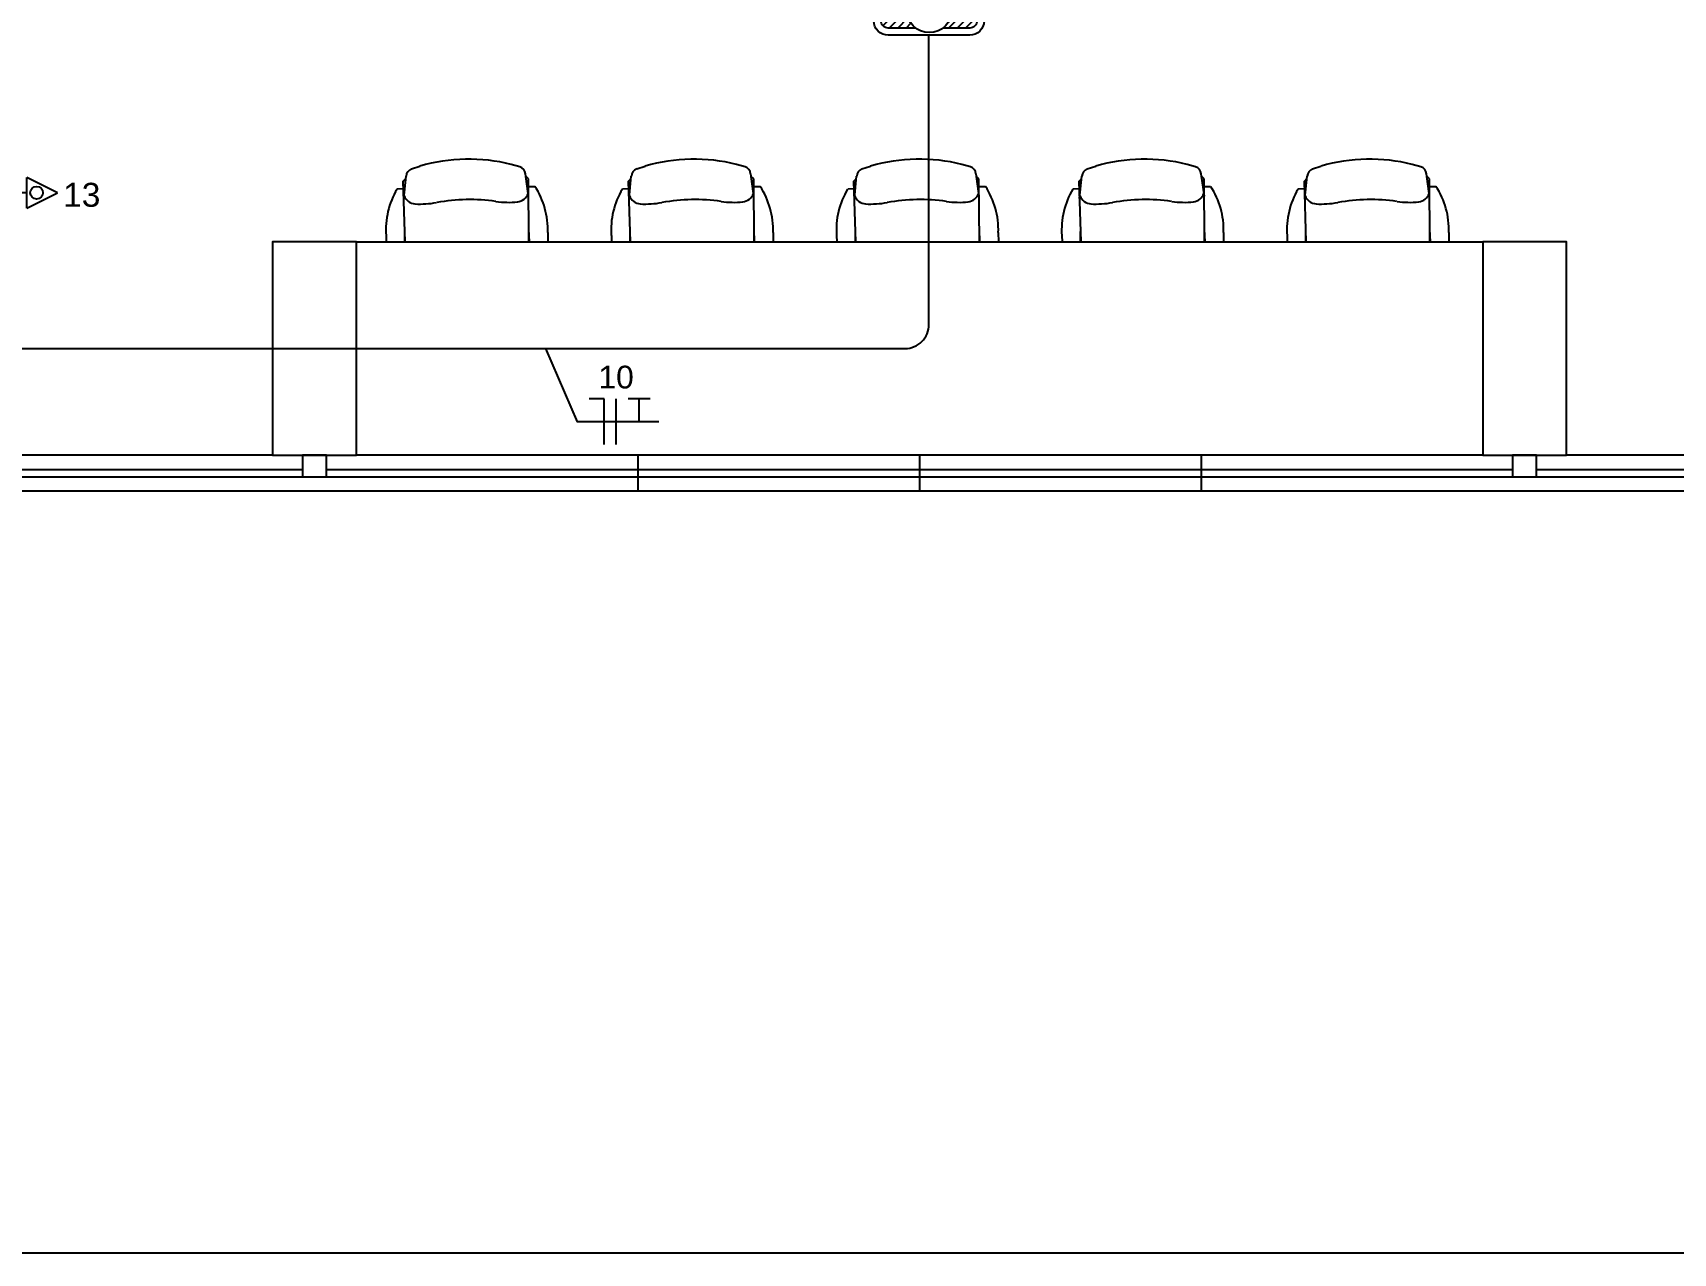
# Model space of a CAD drawing. Header units: millimetres. Extents: x 165 to 269, y 52 to 121.
# Drawn here: x 194.62 to 201.47, y 51.91 to 57.01 of the extents above; entities that cross this region are included whole.
import ezdxf
from ezdxf.enums import TextEntityAlignment as Align

# ---------------------------------------------------------------- set-up
doc = ezdxf.new("R2010")
doc.units = ezdxf.units.MM
for name, color, linetype in [('CONTAGEM', 30, 'Continuous'), ('ELETRODUTO_TETO', 2, 'Continuous'), ('FAM ARQUITETURA', 253, 'Continuous'), ('FIACAO', 1, 'Continuous'), ('INDICACAO_CIRCUITO', 2, 'Continuous'), ('INDICACAO_CIRCUITO_FIA', 10, 'Continuous'), ('LINHA DE CHAMADA', 1, 'Continuous'), ('LUMINÁRIAS', 86, 'Continuous'), ('TOMADAS ABNT', 10, 'Continuous')]:
    doc.layers.add(name, color=color, linetype=linetype)
doc.styles.add('ARIAL', font='arial.ttf')
doc.styles.add('FAM-ARIAL', font='arial.ttf')
doc.styles.add('Raag-arial', font='arial.ttf')
doc.styles.get("Standard").update_dxf_attribs({"font": 'arial.ttf'})

# ---------------------------------------------------------------- blocks, each defined once
blk = doc.blocks.new('FAM ARQUITETURA')
at = {"layer": 'FAM ARQUITETURA', "linetype": 'ByBlock'}
for p, q in [((6.1658, -6.7872), (6.1767, -6.775)), ((6.1679, -6.8586), (6.1773, -6.7655)), ((6.1997, -6.7357), (6.2352, -6.7239)), ((6.6521, -6.727), (6.6162, -6.7166)), ((6.6885, -6.8486), (6.6757, -6.7559)), ((6.688, -6.7771), (6.6766, -6.7654)), ((7.1058, -6.7872), (7.1167, -6.775)), ((7.1079, -6.8586), (7.1173, -6.7655)), ((7.1397, -6.7357), (7.1752, -6.7239)), ((7.5921, -6.727), (7.5562, -6.7166)), ((7.6285, -6.8486), (7.6157, -6.7559)), ((7.628, -6.7771), (7.6166, -6.7654)), ((8.0458, -6.7872), (8.0567, -6.775)), ((8.0479, -6.8586), (8.0573, -6.7655)), ((8.0797, -6.7357), (8.1152, -6.7239)), ((8.5321, -6.727), (8.4962, -6.7166)), ((8.5685, -6.8486), (8.5557, -6.7559)), ((8.568, -6.7771), (8.5566, -6.7654)), ((8.9858, -6.7872), (8.9967, -6.775)), ((8.9879, -6.8586), (8.9973, -6.7655)), ((9.0197, -6.7357), (9.0552, -6.7239)), ((9.4721, -6.727), (9.4362, -6.7166)), ((9.5085, -6.8486), (9.4957, -6.7559)), ((9.508, -6.7771), (9.4966, -6.7654)), ((9.9258, -6.7872), (9.9367, -6.775)), ((9.9279, -6.8586), (9.9373, -6.7655)), ((9.9597, -6.7357), (9.9952, -6.7239)), ((10.4121, -6.727), (10.3762, -6.7166)), ((10.4485, -6.8486), (10.4357, -6.7559)), ((10.448, -6.7771), (10.4366, -6.7654)), ((6.1664, -6.8189), (6.1402, -6.8194)), ((6.174, -7.04), (6.1658, -6.7872)), ((6.6895, -7.04), (6.688, -6.7771)), ((6.6886, -6.8089), (6.7148, -6.8084)), ((7.1064, -6.8189), (7.0802, -6.8194)), ((7.114, -7.04), (7.1058, -6.7872)), ((7.6295, -7.04), (7.628, -6.7771)), ((7.6286, -6.8089), (7.6548, -6.8084)), ((8.0464, -6.8189), (8.0202, -6.8194)), ((8.054, -7.04), (8.0458, -6.7872)), ((8.5695, -7.04), (8.568, -6.7771)), ((8.5686, -6.8089), (8.5948, -6.8084)), ((8.9864, -6.8189), (8.9602, -6.8194)), ((8.994, -7.04), (8.9858, -6.7872)), ((9.5095, -7.04), (9.508, -6.7771)), ((9.5086, -6.8089), (9.5348, -6.8084)), ((9.9264, -6.8189), (9.9002, -6.8194)), ((9.934, -7.04), (9.9258, -6.7872)), ((10.4495, -7.04), (10.448, -6.7771)), ((10.4486, -6.8089), (10.4748, -6.8084)), ((5.97, -7.04), (10.67, -7.04)), ((6.0939, -7.014), (6.0946, -7.04)), ((6.1722, -7.04), (6.1722, -6.9966)), ((6.6917, -7.04), (6.6896, -6.9867)), ((6.7685, -7.0011), (6.769, -7.04)), ((7.0339, -7.014), (7.0346, -7.04)), ((7.1122, -7.04), (7.1122, -6.9966)), ((7.6317, -7.04), (7.6296, -6.9867)), ((7.7085, -7.0011), (7.709, -7.04)), ((7.9739, -7.014), (7.9746, -7.04)), ((8.0522, -7.04), (8.0522, -6.9966)), ((8.5717, -7.04), (8.5696, -6.9867)), ((8.6485, -7.0011), (8.649, -7.04)), ((8.9139, -7.014), (8.9146, -7.04)), ((8.9922, -7.04), (8.9922, -6.9966)), ((9.5117, -7.04), (9.5096, -6.9867)), ((9.5885, -7.0011), (9.589, -7.04)), ((9.8539, -7.014), (9.8546, -7.04)), ((9.9322, -7.04), (9.9322, -6.9966)), ((10.4517, -7.04), (10.4496, -6.9867)), ((10.5285, -7.0011), (10.529, -7.04))]:
    blk.add_line(p, q, dxfattribs=at)
at = {"layer": 'FAM ARQUITETURA'}
for p, q in [((5.62, -7.93), (0.92, -7.93)), ((10.67, -7.93), (5.97, -7.93)), ((7.145, -7.93), (7.145, -8.08)), ((8.32, -7.93), (8.32, -8.08)), ((9.495, -7.93), (9.495, -8.08)), ((14.62, -7.93), (11.02, -7.93)), ((0.92, -7.99), (5.745, -7.99)), ((5.845, -7.99), (10.795, -7.99)), ((10.895, -7.99), (14.62, -7.99)), ((0.92, -8.02), (5.745, -8.02)), ((5.845, -8.02), (10.795, -8.02)), ((10.895, -8.02), (14.62, -8.02)), ((14.62, -8.08), (0.57, -8.08))]:
    blk.add_line(p, q, dxfattribs=at)
for points in [[(5.97, -7.93), (5.97, -7.04), (5.62, -7.04), (5.62, -7.93)], [(11.02, -7.93), (11.02, -7.04), (10.67, -7.04), (10.67, -7.93)], [(5.745, -7.93), (5.745, -8.02), (5.845, -8.02), (5.845, -7.93)], [(10.795, -7.93), (10.795, -8.02), (10.895, -8.02), (10.895, -7.93)]]:
    blk.add_lwpolyline(points, close=True, dxfattribs=at)
at = {"layer": 'FAM ARQUITETURA', "linetype": 'ByBlock'}
for centre, radius, start, end in [((6.4392, -7.4218), 0.7271, 75.91056, 106.28911), ((7.3792, -7.4218), 0.7271, 75.91056, 106.28911), ((8.3192, -7.4218), 0.7271, 75.91056, 106.28911), ((9.2592, -7.4218), 0.7271, 75.91056, 106.28911), ((10.1992, -7.4218), 0.7271, 75.91056, 106.28911), ((6.2106, -6.7665), 0.0328, 109.25185, 178.39675), ((6.6424, -6.7582), 0.0328, 3.8029, 72.94781), ((7.1506, -6.7665), 0.0328, 109.25185, 178.39675), ((7.5824, -6.7582), 0.0328, 3.8029, 72.94781), ((8.0906, -6.7665), 0.0328, 109.25185, 178.39675), ((8.5224, -6.7582), 0.0328, 3.8029, 72.94781), ((9.0306, -6.7665), 0.0328, 109.25185, 178.39675), ((9.4624, -6.7582), 0.0328, 3.8029, 72.94781), ((9.9706, -6.7665), 0.0328, 109.25185, 178.39675), ((10.4024, -6.7582), 0.0328, 3.8029, 72.94781), ((6.4261, -6.9902), 0.3333, 149.15715, 184.06929), ((6.6372, -6.821), 0.0523, 275.68757, 341.5613), ((6.4356, -6.99), 0.3333, 358.13037, 33.0425), ((7.3661, -6.9902), 0.3333, 149.15715, 184.06929), ((7.5772, -6.821), 0.0523, 275.68757, 341.5613), ((7.3756, -6.99), 0.3333, 358.13037, 33.0425), ((8.3061, -6.9902), 0.3333, 149.15715, 184.06929), ((8.5172, -6.821), 0.0523, 275.68757, 341.5613), ((8.3156, -6.99), 0.3333, 358.13037, 33.0425), ((9.2461, -6.9902), 0.3333, 149.15715, 184.06929), ((9.4572, -6.821), 0.0523, 275.68757, 341.5613), ((9.2556, -6.99), 0.3333, 358.13037, 33.0425), ((10.1861, -6.9902), 0.3333, 149.15715, 184.06929), ((10.3972, -6.821), 0.0523, 275.68757, 341.5613), ((10.1956, -6.99), 0.3333, 358.13037, 33.0425), ((6.2182, -6.829), 0.0523, 200.63836, 266.51208), ((6.2182, -6.829), 0.0523, 200.63836, 266.51208), ((6.2368, -6.5143), 0.3678, 266.51076, 280.6752), ((6.4427, -7.6051), 0.7418, 81.52456, 100.6751), ((6.6066, -6.5072), 0.3678, 261.52445, 275.6889), ((7.1582, -6.829), 0.0523, 200.63836, 266.51208), ((7.1582, -6.829), 0.0523, 200.63836, 266.51208), ((7.1768, -6.5143), 0.3678, 266.51076, 280.6752), ((7.3827, -7.6051), 0.7418, 81.52456, 100.6751), ((7.5466, -6.5072), 0.3678, 261.52445, 275.6889), ((8.0982, -6.829), 0.0523, 200.63836, 266.51208), ((8.0982, -6.829), 0.0523, 200.63836, 266.51208), ((8.1168, -6.5143), 0.3678, 266.51076, 280.6752), ((8.3227, -7.6051), 0.7418, 81.52456, 100.6751), ((8.4866, -6.5072), 0.3678, 261.52445, 275.6889), ((9.0382, -6.829), 0.0523, 200.63836, 266.51208), ((9.0382, -6.829), 0.0523, 200.63836, 266.51208), ((9.0568, -6.5143), 0.3678, 266.51076, 280.6752), ((9.2627, -7.6051), 0.7418, 81.52456, 100.6751), ((9.4266, -6.5072), 0.3678, 261.52445, 275.6889), ((9.9782, -6.829), 0.0523, 200.63836, 266.51208), ((9.9782, -6.829), 0.0523, 200.63836, 266.51208), ((9.9968, -6.5143), 0.3678, 266.51076, 280.6752), ((10.2027, -7.6051), 0.7418, 81.52456, 100.6751), ((10.3666, -6.5072), 0.3678, 261.52445, 275.6889)]:
    blk.add_arc(centre, radius, start, end, dxfattribs=at)
blk = doc.blocks.new('*U116', base_point=(69.3308, 19.3033))
for p, q in [((69.3308, 19.4813), (69.2668, 19.3533)), ((69.3948, 19.3533), (69.3308, 19.4813)), ((69.3948, 19.3533), (69.2668, 19.3533)), ((69.3308, 19.3533), (69.3308, 19.3033))]:
    blk.add_line(p, q)
blk.add_lwpolyline([(69.2808, 19.3033), (69.3808, 19.3033), (69.3808, 19.2533), (69.2808, 19.2533)], close=True)
blk.add_circle((69.3308, 19.394), 0.0263)
blk = doc.blocks.new('*U139', base_point=(69.2009, 14.6348))
for p, q in [((68.9995, 14.6659), (69.0423, 14.7087)), ((68.9995, 14.6306), (69.0776, 14.7087)), ((68.9995, 14.5952), (69.113, 14.7087)), ((69.0077, 14.5681), (69.1153, 14.6757)), ((69.275, 14.694), (69.2898, 14.7087)), ((69.2812, 14.5587), (69.3995, 14.677)), ((69.2882, 14.6718), (69.3251, 14.7087)), ((69.2904, 14.6033), (69.3888, 14.7017)), ((69.2954, 14.6436), (69.3605, 14.7087)), ((69.0337, 14.5587), (69.1061, 14.6311)), ((69.0691, 14.5587), (69.112, 14.6017)), ((69.3165, 14.5587), (69.3995, 14.6417)), ((69.3519, 14.5587), (69.3995, 14.6063)), ((69.1044, 14.5587), (69.1244, 14.5787)), ((69.1398, 14.5587), (69.1417, 14.5606))]:
    blk.add_line(p, q)
blk = doc.blocks.new('*U140', base_point=(69.2009, 14.6348))
blk.add_lwpolyline([(69.0295, 14.7387), (69.3695, 14.7387, -0.414214), (69.4295, 14.6787), (69.4295, 14.5887, -0.414214), (69.3695, 14.5287), (69.0295, 14.5287, -0.414214), (68.9695, 14.5887), (68.9695, 14.6787, -0.414214)], format="xyb", close=True)
for points in [[(69.1441, 14.5587), (69.0295, 14.5587, -0.414214), (68.9995, 14.5887), (68.9995, 14.6787, -0.414214), (69.0295, 14.7087), (69.1415, 14.7087)], [(69.2603, 14.7087), (69.3695, 14.7087, -0.414214), (69.3995, 14.6787), (69.3995, 14.5887, -0.414214), (69.3695, 14.5587), (69.2577, 14.5587)]]:
    blk.add_lwpolyline(points, format="xyb")
blk.add_circle((69.2009, 14.6348), 0.0949)
blk.add_blockref('*U139', (69.2009, 14.6348))
at = {"width": 0.8}
blk.add_text('e', height=0.12, dxfattribs=at).set_placement((69.1994, 14.5947), align=Align.CENTER)
blk = doc.blocks.new('*U36', base_point=(608.67, 153.293))
for p, q in [((608.67, 153.483), (608.544, 153.483)), ((608.67, 153.103), (608.67, 153.483))]:
    blk.add_line(p, q)
blk = doc.blocks.new('*U37', base_point=(635.972, 148.746))
at = {"linetype": 'Continuous'}
for p, q in [((636.064, 148.936), (635.881, 148.936)), ((635.972, 148.746), (635.972, 148.936))]:
    blk.add_line(p, q, dxfattribs=at)
blk = doc.blocks.new('*U38', base_point=(576.818, 148.746))
blk.add_line((576.818, 148.556), (576.818, 148.936))
blk = doc.blocks.new('NFT')
at = {"layer": 'FIACAO', "xscale": 0.5, "yscale": 0.5, "zscale": 0.5}
for name, p in [('*U36', (-0.05, 0)), ('*U38', (0, 0)), ('*U37', (0.0957, 0))]:
    blk.add_blockref(name, p, dxfattribs=at)
at = {"layer": 'CONTAGEM', "color": 1, "style": 'ARIAL'}
blk.add_attdef('SEÇÃO', text='', height=0.075, dxfattribs=at).set_placement((0.0181, -0.127), align=Align.TOP_CENTER)
at = {"layer": 'INDICACAO_CIRCUITO_FIA', "style": 'Raag-arial'}
blk.add_attdef('CIRCUITO', text='', height=0.095, dxfattribs=at).set_placement((0, 0.2338), align=Align.TOP_CENTER)

msp = doc.modelspace()

# ---------------------------------------------------------------- linework, layer by layer
at = {"layer": 'ELETRODUTO_TETO'}
msp.add_lwpolyline([(194.4965, 55.6905), (198.2608, 55.6905, 0.414214), (198.3608, 55.7905), (198.3608, 56.9979)], format="xyb", dxfattribs=at)
at = {"layer": 'FAM ARQUITETURA'}
msp.add_lwpolyline([(185.1417, 65.455), (210.8746, 65.455), (210.8746, 51.9144), (185.1417, 51.9144)], close=True, dxfattribs=at)
at = {"layer": 'LINHA DE CHAMADA'}
msp.add_lwpolyline([(197.233, 55.3849), (196.8937, 55.3849), (196.7624, 55.6905)], dxfattribs=at)

# ---------------------------------------------------------------- block references
at = {"layer": 'FAM ARQUITETURA'}
msp.add_blockref('FAM ARQUITETURA', (190.0015, 63.1755), dxfattribs=at)
at = {"layer": 'LINHA DE CHAMADA'}
ref = msp.add_blockref('NFT', (197.0553, 55.3849), dxfattribs=at)
ref.add_attrib('CIRCUITO', '10', dxfattribs={"layer": 'INDICACAO_CIRCUITO_FIA', "height": 0.095, "style": 'Raag-arial'}).set_placement((197.0553, 55.6187), align=Align.TOP_CENTER)
at = {"layer": 'LUMINÁRIAS'}
msp.add_blockref('*U140', (198.3622, 57.1039), dxfattribs=at)
at = {"layer": 'TOMADAS ABNT', "rotation": 270}
msp.add_blockref('*U116', (194.5465, 56.3405), dxfattribs=at)

# ---------------------------------------------------------------- texts
at = {"layer": 'INDICACAO_CIRCUITO', "style": 'FAM-ARIAL'}
msp.add_text('13', height=0.1, dxfattribs=at).set_placement((194.7478, 56.282))

doc.saveas('drawing.dxf')
